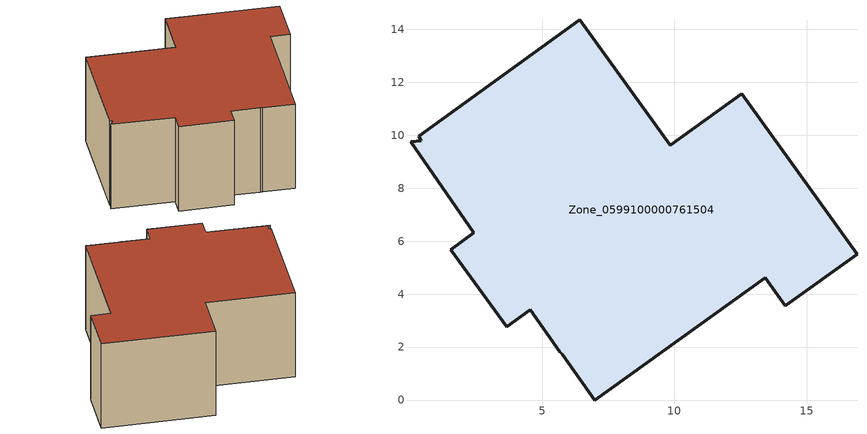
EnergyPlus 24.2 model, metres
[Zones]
Zone_0599100000761504
 floor ground (C_G): 4.54,3.4 3.67,2.77 1.54,5.68 2.41,6.32 0.03,9.75 0.43,9.79 0.33,9.96 6.43,14.36 9.83,9.61 12.55,11.56 16.89,5.51 14.18,3.56 13.42,4.62 6.99,0 5.75,1.72 5.67,1.83 z0
 wall outside (C_F): 2.41,6.32 1.54,5.68 3.67,2.77 4.54,3.4 5.67,1.83 5.75,1.72 6.99,0 13.42,4.62 14.18,3.56 16.89,5.51 12.55,11.56 9.83,9.61 6.43,14.36 0.33,9.96 0.43,9.79 0.03,9.75 2.41,6.32 z0:6.42
 roof outside (C_R): 0.03,9.75 2.41,6.32 1.54,5.68 3.67,2.77 4.54,3.4 5.67,1.83 5.75,1.72 6.99,0 13.42,4.62 14.18,3.56 16.89,5.51 12.55,11.56 9.83,9.61 6.43,14.36 0.33,9.96 0.43,9.79 z6.42
[BUILDING]
Pand.0599100000761504: North Axis=0; Terrain=City; Loads Convergence Tolerance Value=0.04; Temperature Convergence Tolerance Value=0.4; Solar Distribution=FullExterior; Maximum Number of Warmup Days=25; Minimum Number of Warmup Days=1
[Site:Location]
Rotterdam.The.Hague.AP_ZH_NLD Design_Conditions: Latitude=51.96; Longitude=4.45; Time Zone=1; Elevation=-4.5
[SITE:GROUNDTEMPERATURE:BUILDINGSURFACE]
18, 18, 18, 18, 18, 18, 18, 18, 18, 18, 18, 18
[MATERIAL] Thermal Absorptance=0.9; Solar Absorptance=0.7; Visible Absorptance=0.7
Name | Roughness | Thickness | Conductivity | Density | Specific Heat
G.D.2006-2014 | MediumSmooth | 0.15 | 0.06 | 540 | 1210
F.D.2006-2014 | Rough | 0.3 | 0.12 | 1920 | 840
R.D.2006-2014 | MediumRough | 0.2 | 0.08 | 1500 | 1000
[CONSTRUCTION]
C_G: G.D.2006-2014
C_F: F.D.2006-2014
C_R: R.D.2006-2014
[ZONE]
Zone_0599100000761504: Type=1; Multiplier=1; Ceiling Height=Autocalculate; Volume=Autocalculate; Floor Area=autocalculate; Part of Total Floor Area=Yes
[ZONEINFILTRATION:DESIGNFLOWRATE]
Infil_Zone_0599100000761504: Zone or ZoneList or Space or SpaceList=Zone_0599100000761504; Schedule=AlwaysOn; Design Flow Rate Calculation Method=Flow/Area; Flow Rate per Floor Area=0.0021; Constant Term Coefficient=1; Temperature Term Coefficient=0; Velocity Term Coefficient=0; Velocity Squared Term Coefficient=0
[HVACTEMPLATE:ZONE:IDEALLOADSAIRSYSTEM]
Zone_0599100000761504: Maximum Heating Supply Air Temperature=50; Minimum Cooling Supply Air Temperature=13; Maximum Heating Supply Air Humidity Ratio=0.0156; Minimum Cooling Supply Air Humidity Ratio=0.0077; Heating Limit=NoLimit; Cooling Limit=NoLimit; Dehumidification Control Type=ConstantSensibleHeatRatio; Cooling Sensible Heat Ratio=0.7; Dehumidification Setpoint=60; Humidification Control Type=None; Humidification Setpoint=30; Outdoor Air Method=None; Outdoor Air Flow Rate per Person=0.00944; Outdoor Air Flow Rate per Zone Floor Area=0; Outdoor Air Flow Rate per Zone=0; Demand Controlled Ventilation Type=None; Outdoor Air Economizer Type=NoEconomizer; Heat Recovery Type=None; Sensible Heat Recovery Effectiveness=0.7; Latent Heat Recovery Effectiveness=0.65
[ZONECONTROL:THERMOSTAT]
ThermostatControl_Zone_0599100000761504: Zone or ZoneList=Zone_0599100000761504; Control Type Schedule=DualSetpointControlType; Control 1=Thermostat_Zone_0599100000761504; Temperature Difference Between Cutout And Setpoint=0
[THERMOSTATSETPOINT:DUALSETPOINT]
Thermostat_Zone_0599100000761504: Heating Setpoint Temperature Schedule=HeatingSetpoint_Zone_0599100000761504; Cooling Setpoint Temperature Schedule=CoolingSetpoint_Zone_0599100000761504
[SCHEDULE:COMPACT]
HeatingSetpoint_Zone_0599100000761504: Through: 12/31, For: AllDays, Until: 24:00, 21
CoolingSetpoint_Zone_0599100000761504: Through: 12/31, For: AllDays, Until: 24:00, 24
DualSetpointControlType: Through: 12/31, For: AllDays, Until: 24:00, 4
AlwaysOn: Through: 12/31, For: AllDays, Until: 24:00, 1
